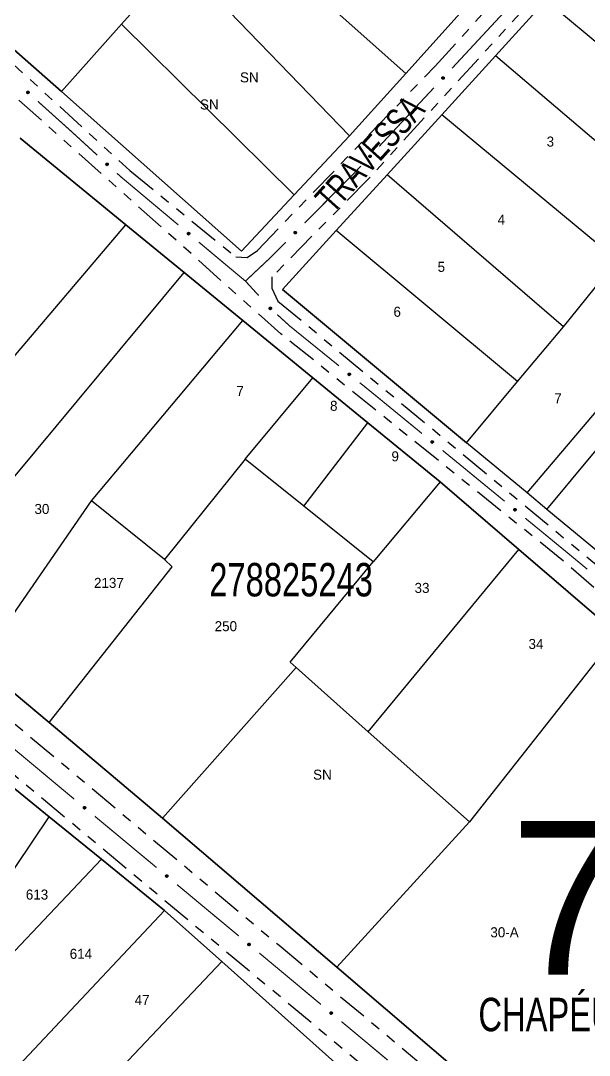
# Model space of a CAD drawing. Extents: x 204373 to 205952, y 4873300 to 4875179.
# Drawn here: x 205431 to 205516, y 4874047.8 to 4874202.6 of the extents above; entities that cross this region are included whole.
import ezdxf
from ezdxf.enums import TextEntityAlignment as Align

# ---------------------------------------------------------------- set-up
doc = ezdxf.new("R2010")
doc.units = 0
doc.header["$LTSCALE"] = 1.5
doc.header["$MEASUREMENT"] = 0
doc.linetypes.add('TRACO_25', pattern=[8, 3, -1, 1, -1, 1, -1])
for name, color, linetype in [('CD_MALHA_LOTES', 7, 'CONTINUOUS'), ('CD_TXT_QUADRA', 255, 'CONTINUOUS'), ('LM-TXT-LSB', 7, 'CONTINUOUS'), ('RU-QUADRA', 220, 'CONTINUOUS'), ('SV-EIXO-RUA-N-PAV', 6, 'CONTINUOUS'), ('SV-RUA-NAO-PAV', 7, 'CONTINUOUS'), ('SV-TXT-RUA-N-PAV', 7, 'CONTINUOUS'), ('Th_NmrPort', 1, 'CONTINUOUS')]:
    doc.layers.add(name, color=color, linetype=linetype)
doc.styles.add('ARIAL', font='ARIAL.SHX')
doc.styles.add('SWIS', font='swissko.ttf')

msp = doc.modelspace()

# ---------------------------------------------------------------- linework, layer by layer
at = {"layer": 'CD_MALHA_LOTES', "linetype": 'Continuous', "flags": 128}
for points in [[(205488.558932, 4874194.722405), (205464.392034, 4874216.251628)], [(205446.058184, 4874202.123132), (205454.673828, 4874211.785516)], [(205480.151688, 4874185.397539), (205454.673828, 4874211.785516)], [(205501.96743, 4874197.351165), (205509.513111, 4874205.632733)], [(205532.162942, 4874186.818823), (205509.513111, 4874205.632733)], [(205497.147994, 4874204.248934), (205488.558932, 4874194.722405)], [(205437.047907, 4874192.018169), (205446.058184, 4874202.123132)], [(205471.883533, 4874176.589562), (205446.058184, 4874202.123132)], [(205437.047907, 4874192.018169), (205428.307306, 4874199.757143)], [(205493.952644, 4874188.554744), (205501.96743, 4874197.351165)], [(205524.684499, 4874178.036776), (205501.96743, 4874197.351165)], [(205488.558932, 4874194.722405), (205480.151688, 4874185.397539)], [(205463.981199, 4874168.171291), (205437.047907, 4874192.018169)], [(205485.749463, 4874179.551554), (205493.952644, 4874188.554744)], [(205517.204256, 4874169.256083), (205493.952644, 4874188.554744)], [(205430.890341, 4874185.046057), (205446.698875, 4874172.10001)], [(205480.151688, 4874185.397539), (205471.883533, 4874176.589562)], [(205478.161066, 4874171.223106), (205485.749463, 4874179.551554)], [(205512.11148, 4874156.843034), (205485.749463, 4874179.551554)], [(205471.883533, 4874176.589562), (205463.981199, 4874168.171291)], [(205405.027231, 4874123.007036), (205446.698875, 4874172.10001)], [(205446.698875, 4874172.10001), (205455.417263, 4874164.960279)], [(205478.161066, 4874171.223106), (205470.11777, 4874162.395393)], [(205505.262842, 4874148.633774), (205478.161066, 4874171.223106)], [(205512.11148, 4874156.843034), (205520.241005, 4874166.925105)], [(205414.140844, 4874115.341944), (205455.417263, 4874164.960279)], [(205455.417263, 4874164.960279), (205464.20672, 4874157.762349)], [(205470.11777, 4874162.395393), (205497.642596, 4874139.499611)], [(205506.673134, 4874131.987802), (205529.994508, 4874159.438417)], [(205441.537969, 4874130.811851), (205464.20672, 4874157.762349)], [(205464.20672, 4874157.762349), (205474.650983, 4874149.209251)], [(205505.262842, 4874148.633774), (205512.11148, 4874156.843034)], [(205464.516236, 4874137.028691), (205474.650983, 4874149.209251)], [(205474.650983, 4874149.209251), (205482.855221, 4874142.490573)], [(205497.642596, 4874139.499611), (205505.262842, 4874148.633774)], [(205473.316178, 4874129.979276), (205482.855221, 4874142.490573)], [(205482.855221, 4874142.490573), (205493.676997, 4874133.62832)], [(205506.673134, 4874131.987802), (205497.642596, 4874139.499611)], [(205509.655116, 4874129.507321), (205516.99763, 4874138.362171)], [(205464.516236, 4874137.028691), (205452.460374, 4874122.018971)], [(205473.316178, 4874129.979276), (205464.516236, 4874137.028691)], [(205493.676997, 4874133.62832), (205483.681966, 4874121.675499)], [(205493.676997, 4874133.62832), (205505.466824, 4874123.50044)], [(205509.655116, 4874129.507321), (205506.673134, 4874131.987802)], [(205424.731782, 4874106.434334), (205441.537969, 4874130.811851)], [(205452.460374, 4874122.018971), (205441.537969, 4874130.811851)], [(205483.681966, 4874121.675499), (205473.316178, 4874129.979276)], [(205516.198806, 4874124.064129), (205509.655116, 4874129.507321)], [(205482.946655, 4874096.255577), (205505.466824, 4874123.50044)], [(205505.466824, 4874123.50044), (205520.20981, 4874110.835692)], [(205453.628178, 4874120.919861), (205452.460374, 4874122.018971)], [(205471.248285, 4874106.665779), (205483.681966, 4874121.675499)], [(205435.202952, 4874097.627456), (205453.628178, 4874120.919861)], [(205520.20981, 4874110.835692), (205498.073437, 4874082.794485)], [(205435.202952, 4874097.627456), (205424.731782, 4874106.434334)], [(205452.185596, 4874083.34404), (205472.156032, 4874105.857988)], [(205472.156032, 4874105.857988), (205471.248285, 4874106.665779)], [(205482.946655, 4874096.255577), (205472.156032, 4874105.857988)], [(205452.185596, 4874083.34404), (205435.202952, 4874097.627456)], [(205498.073437, 4874082.794485), (205482.946655, 4874096.255577)], [(205427.576424, 4874089.729309), (205435.233071, 4874083.512177)], [(205417.779552, 4874057.567978), (205435.233071, 4874083.512177)], [(205435.233071, 4874083.512177), (205443.045674, 4874077.16841)], [(205478.229745, 4874061.034604), (205452.185596, 4874083.34404)], [(205478.229745, 4874061.034604), (205498.073437, 4874082.794485)], [(205421.429585, 4874054.361988), (205443.045674, 4874077.16841)], [(205443.045674, 4874077.16841), (205452.457854, 4874069.525801)], [(205430.663658, 4874046.251282), (205452.457854, 4874069.525801)], [(205452.457854, 4874069.525801), (205461.043641, 4874061.864085)], [(205439.187628, 4874038.764291), (205461.043641, 4874061.864085)], [(205461.043641, 4874061.864085), (205478.895012, 4874045.934021)], [(205506.973161, 4874036.412974), (205478.229745, 4874061.034604)]]:
    msp.add_lwpolyline(points, dxfattribs=at)
at = {"layer": 'RU-QUADRA', "linetype": 'Continuous', "flags": 128}
for points in [[(205510.289089, 4874220.050149), (205485.82577, 4874241.694844), (205477.194549, 4874249.331589), (205471.980414, 4874253.94496), (205464.498904, 4874260.564463), (205458.742791, 4874265.657365), (205446.339677, 4874275.775341), (205430.390427, 4874288.786116), (205422.733798, 4874280.362642), (205414.438543, 4874271.23658), (205405.302854, 4874261.185912), (205384.007155, 4874237.757355), (205403.486525, 4874221.331145), (205413.036014, 4874213.278426), (205419.418702, 4874207.62716), (205428.307306, 4874199.757143), (205437.047907, 4874192.018169), (205463.981199, 4874168.171291), (205471.883533, 4874176.589562), (205480.151688, 4874185.397539), (205488.558932, 4874194.722405), (205497.147994, 4874204.248934), (205504.816006, 4874213.469163)], [(205597.794301, 4874148.033455), (205590.100991, 4874138.81512), (205583.697039, 4874131.14173), (205576.127948, 4874122.137437), (205567.934846, 4874112.390812), (205552.420182, 4874093.934357), (205536.16053, 4874107.459509), (205526.167074, 4874115.772295), (205516.198806, 4874124.064129), (205509.655116, 4874129.507321), (205506.673134, 4874131.987802), (205497.642596, 4874139.499611), (205470.11777, 4874162.395393), (205478.161066, 4874171.223106), (205485.749463, 4874179.551554), (205493.952644, 4874188.554744), (205501.96743, 4874197.351165), (205509.513111, 4874205.632733), (205516.976678, 4874213.824179), (205539.522782, 4874195.472701), (205554.60189, 4874183.199011), (205564.223253, 4874175.36767), (205573.416268, 4874167.884985)]]:
    msp.add_lwpolyline(points, close=True, dxfattribs=at)
for points in [[(205594.433271, 4874047.075103), (205584.234424, 4874055.836274), (205574.69969, 4874064.02695), (205567.284492, 4874070.396868), (205547.686467, 4874087.232268), (205520.20981, 4874110.835692), (205505.466824, 4874123.50044), (205493.676997, 4874133.62832), (205482.855221, 4874142.490573), (205474.650983, 4874149.209251), (205464.20672, 4874157.762349), (205455.417263, 4874164.960279), (205446.698875, 4874172.10001), (205430.890341, 4874185.046057)], [(205424.731782, 4874106.434334), (205435.202952, 4874097.627456), (205452.185596, 4874083.34404), (205478.229745, 4874061.034604), (205506.973161, 4874036.412974)], [(205478.895012, 4874045.934021), (205461.043641, 4874061.864085), (205452.457854, 4874069.525801), (205443.045674, 4874077.16841), (205435.233071, 4874083.512177), (205427.576424, 4874089.729309)]]:
    msp.add_lwpolyline(points, dxfattribs=at)
at = {"layer": 'SV-EIXO-RUA-N-PAV', "const_width": 0.18}
for points in [[(205503.640953, 4874204.317577), (205495.476229, 4874195.523414)], [(205492.750869, 4874192.595549), (205484.568068, 4874183.818205)], [(205433.532066, 4874190.573936), (205437.992386, 4874186.560765)], [(205437.992386, 4874186.560765), (205438.334415, 4874186.253025)], [(205438.334415, 4874186.253025), (205442.418179, 4874182.509575)], [(205445.366795, 4874179.806676), (205445.912823, 4874179.306151)], [(205481.26497, 4874180.275111), (205473.414587, 4874172.348658)], [(205481.840468, 4874180.892423), (205481.26497, 4874180.275111)], [(205445.912823, 4874179.306151), (205454.541477, 4874172.073058)], [(205457.606915, 4874169.503411), (205461.438713, 4874166.291352)], [(205470.59983, 4874169.506626), (205468.488762, 4874167.375102)], [(205461.438713, 4874166.291352), (205461.922209, 4874165.886054)], [(205461.922209, 4874165.886054), (205464.510424, 4874163.729209)], [(205468.242016, 4874167.125965), (205464.855732, 4874163.940127)], [(205468.488762, 4874167.375102), (205468.242016, 4874167.125965)], [(205464.510424, 4874163.729209), (205464.574651, 4874163.675686)], [(205464.855732, 4874163.940127), (205464.574651, 4874163.675686)], [(205464.574651, 4874163.675686), (205466.543064, 4874161.523777)], [(205469.331545, 4874158.661087), (205470.808516, 4874157.312548)], [(205470.808516, 4874157.312548), (205471.205758, 4874156.949849)], [(205471.205758, 4874156.949849), (205478.557947, 4874150.993645)], [(205481.66601, 4874148.47572), (205483.220042, 4874147.216758)], [(205483.220042, 4874147.216758), (205483.678554, 4874146.845305)], [(205483.678554, 4874146.845305), (205490.956403, 4874140.88047)], [(205494.050099, 4874138.344915), (205501.784341, 4874132.006026)], [(205501.784341, 4874132.006026), (205502.056192, 4874131.78322)], [(205502.056192, 4874131.78322), (205503.330103, 4874130.736925)], [(205506.421164, 4874128.198157), (205512.603286, 4874123.120621)], [(205512.603286, 4874123.120621), (205513.013307, 4874122.783861)], [(205513.013307, 4874122.783861), (205515.685108, 4874120.570653)], [(205429.76357, 4874093.863109), (205436.670896, 4874088.09346)], [(205436.670896, 4874088.09346), (205436.892337, 4874087.908492)], [(205436.892337, 4874087.908492), (205438.976477, 4874086.174009)], [(205442.05103, 4874083.615275), (205451.274691, 4874075.939072)], [(205454.349244, 4874073.380338), (205463.572904, 4874065.704135)], [(205466.647458, 4874063.1454), (205467.416096, 4874062.505717)], [(205467.416096, 4874062.505717), (205468.090552, 4874061.944415)], [(205468.090552, 4874061.944415), (205475.862104, 4874055.458382)], [(205478.933096, 4874052.895374), (205485.842827, 4874047.128606)]]:
    msp.add_lwpolyline(points, dxfattribs=at)
at = {"layer": 'SV-EIXO-RUA-N-PAV'}
for points in [[(205494.293163, 4874194.08847), (205494.295569, 4874194.039621), (205494.287647, 4874193.997146), (205494.270844, 4874193.963621), (205494.24827, 4874193.937867), (205494.222209, 4874193.914121), (205494.190652, 4874193.895977), (205494.151167, 4874193.883598), (205494.102181, 4874193.880841), (205494.059202, 4874193.891815), (205494.025453, 4874193.906531), (205493.997244, 4874193.928523), (205493.9746, 4874193.954226), (205493.956837, 4874193.987629), (205493.944683, 4874194.027766), (205493.943102, 4874194.07709), (205493.951154, 4874194.118679), (205493.968258, 4874194.150679), (205493.990547, 4874194.178899), (205494.017444, 4874194.202823), (205494.048524, 4874194.220455), (205494.088958, 4874194.23262), (205494.137661, 4874194.233534), (205494.179232, 4874194.225978), (205494.211464, 4874194.209327), (205494.238753, 4874194.186758), (205494.262888, 4874194.160908), (205494.282447, 4874194.129946), (205494.293163, 4874194.08847)], [(205432.01211, 4874192.089594), (205432.060909, 4874192.092863), (205432.103518, 4874192.085694), (205432.137335, 4874192.069486), (205432.163484, 4874192.047372), (205432.187687, 4874192.021734), (205432.206386, 4874191.990503), (205432.219461, 4874191.951242), (205432.223084, 4874191.902313), (205432.212871, 4874191.859147), (205432.198755, 4874191.825143), (205432.177265, 4874191.79655), (205432.151966, 4874191.773455), (205432.118882, 4874191.755104), (205432.078966, 4874191.742242), (205432.029678, 4874191.73979), (205431.987953, 4874191.747105), (205431.955656, 4874191.763641), (205431.927046, 4874191.785427), (205431.902651, 4874191.811897), (205431.884472, 4874191.84266), (205431.871594, 4874191.882873), (205431.869818, 4874191.931552), (205431.876639, 4874191.973251), (205431.892717, 4874192.005772), (205431.9148, 4874192.033455), (205431.940219, 4874192.058043), (205431.970831, 4874192.078147), (205432.01211, 4874192.089594)], [(205483.382762, 4874182.385344), (205483.385168, 4874182.336495), (205483.377247, 4874182.29402), (205483.360443, 4874182.260495), (205483.33787, 4874182.234741), (205483.311809, 4874182.210995), (205483.280251, 4874182.192852), (205483.240766, 4874182.180472), (205483.19178, 4874182.177715), (205483.148802, 4874182.188689), (205483.115053, 4874182.203405), (205483.086843, 4874182.225397), (205483.0642, 4874182.2511), (205483.046437, 4874182.284503), (205483.034282, 4874182.324641), (205483.032702, 4874182.373964), (205483.040753, 4874182.415553), (205483.057858, 4874182.447553), (205483.080146, 4874182.475773), (205483.107043, 4874182.499697), (205483.138123, 4874182.517329), (205483.178557, 4874182.529494), (205483.227261, 4874182.530409), (205483.268832, 4874182.522852), (205483.301064, 4874182.506201), (205483.328352, 4874182.483632), (205483.352487, 4874182.457783), (205483.372046, 4874182.42682), (205483.382762, 4874182.385344)], [(205443.860956, 4874181.33636), (205443.909784, 4874181.339177), (205443.952324, 4874181.331613), (205443.985989, 4874181.315092), (205444.011932, 4874181.292736), (205444.035896, 4874181.266876), (205444.054305, 4874181.235472), (205444.067016, 4874181.196092), (205444.070185, 4874181.147132), (205444.059572, 4874181.104062), (205444.045141, 4874181.070191), (205444.023387, 4874181.041797), (205443.997875, 4874181.018938), (205443.964622, 4874181.000895), (205443.924589, 4874180.988403), (205443.87528, 4874180.986408), (205443.833625, 4874180.99411), (205443.801482, 4874181.010944), (205443.773076, 4874181.032995), (205443.748927, 4874181.05969), (205443.731034, 4874181.09062), (205443.71853, 4874181.130951), (205443.717205, 4874181.179644), (205443.724412, 4874181.221278), (205443.740791, 4874181.253649), (205443.76313, 4874181.281126), (205443.788775, 4874181.305477), (205443.819573, 4874181.325296), (205443.860956, 4874181.33636)], [(205456.034802, 4874170.964898), (205456.083457, 4874170.969874), (205456.126291, 4874170.964202), (205456.160654, 4874170.949189), (205456.187561, 4874170.928004), (205456.212648, 4874170.90323), (205456.232429, 4874170.872672), (205456.246872, 4874170.833894), (205456.252206, 4874170.785122), (205456.243512, 4874170.741625), (205456.230595, 4874170.707147), (205456.21012, 4874170.677818), (205456.185645, 4874170.653852), (205456.153225, 4874170.634353), (205456.113784, 4874170.620101), (205456.064612, 4874170.615924), (205456.022657, 4874170.621772), (205455.989799, 4874170.637167), (205455.960444, 4874170.657938), (205455.935137, 4874170.683537), (205455.915892, 4874170.713645), (205455.901613, 4874170.753381), (205455.898133, 4874170.801969), (205455.903489, 4874170.84388), (205455.918418, 4874170.876945), (205455.939518, 4874170.905385), (205455.96406, 4874170.930848), (205455.993949, 4874170.952012), (205456.034802, 4874170.964898)], [(205472.186528, 4874170.952266), (205472.187457, 4874170.903366), (205472.178256, 4874170.861149), (205472.160447, 4874170.828147), (205472.137106, 4874170.803088), (205472.110339, 4874170.78014), (205472.078248, 4874170.762958), (205472.038407, 4874170.751777), (205471.98936, 4874170.750501), (205471.946733, 4874170.762769), (205471.913444, 4874170.778498), (205471.885912, 4874170.801332), (205471.864055, 4874170.827708), (205471.847309, 4874170.861633), (205471.836373, 4874170.902119), (205471.836284, 4874170.951468), (205471.845588, 4874170.992794), (205471.863652, 4874171.024263), (205471.886783, 4874171.051796), (205471.91439, 4874171.074897), (205471.945989, 4874171.091581), (205471.986772, 4874171.102519), (205472.035481, 4874171.101962), (205472.076805, 4874171.093153), (205472.108519, 4874171.075536), (205472.135113, 4874171.052152), (205472.158456, 4874171.025585), (205472.17707, 4874170.994046), (205472.186528, 4874170.952266)], [(205468.26882, 4874159.780464), (205468.317641, 4874159.783377), (205468.360197, 4874159.775897), (205468.393894, 4874159.759442), (205468.419881, 4874159.737137), (205468.443896, 4874159.711324), (205468.462367, 4874159.679957), (205468.475155, 4874159.640602), (205468.478421, 4874159.591648), (205468.467893, 4874159.548558), (205468.453529, 4874159.514658), (205468.431831, 4874159.486222), (205468.406364, 4874159.463312), (205468.373147, 4874159.445204), (205468.333138, 4874159.432633), (205468.283833, 4874159.43054), (205468.242164, 4874159.43816), (205468.209987, 4874159.454931), (205468.181538, 4874159.476926), (205468.157336, 4874159.503573), (205468.139382, 4874159.534468), (205468.126798, 4874159.574773), (205468.125378, 4874159.623465), (205468.132503, 4874159.665112), (205468.148818, 4874159.697515), (205468.171102, 4874159.725037), (205468.1967, 4874159.749438), (205468.227458, 4874159.769318), (205468.26882, 4874159.780464)], [(205480.06963, 4874149.910661), (205480.118195, 4874149.916452), (205480.161118, 4874149.911498), (205480.195728, 4874149.897062), (205480.222987, 4874149.876331), (205480.248484, 4874149.851981), (205480.268775, 4874149.82176), (205480.283865, 4874149.783229), (205480.290016, 4874149.734553), (205480.282052, 4874149.690916), (205480.269715, 4874149.656227), (205480.249734, 4874149.626559), (205480.225664, 4874149.602186), (205480.193575, 4874149.582147), (205480.154378, 4874149.567236), (205480.105283, 4874149.562235), (205480.063236, 4874149.56738), (205480.030125, 4874149.582222), (205480.000426, 4874149.602498), (205479.974693, 4874149.62767), (205479.954946, 4874149.65745), (205479.940004, 4874149.696942), (205479.935711, 4874149.745465), (205479.940363, 4874149.78746), (205479.954736, 4874149.82077), (205479.975357, 4874149.84956), (205479.999469, 4874149.875431), (205480.028999, 4874149.897092), (205480.06963, 4874149.910661)], [(205492.461904, 4874139.788909), (205492.5105, 4874139.794424), (205492.553394, 4874139.789226), (205492.587922, 4874139.774594), (205492.615062, 4874139.753708), (205492.640421, 4874139.729213), (205492.66054, 4874139.698877), (205492.675411, 4874139.660261), (205492.681285, 4874139.611551), (205492.673072, 4874139.56796), (205492.660538, 4874139.533342), (205492.640389, 4874139.503788), (205492.616181, 4874139.479551), (205492.583978, 4874139.459696), (205492.544698, 4874139.445007), (205492.495575, 4874139.440286), (205492.453558, 4874139.44567), (205492.420532, 4874139.4607), (205492.390949, 4874139.481145), (205492.365359, 4874139.506462), (205492.345782, 4874139.536355), (205492.331065, 4874139.575931), (205492.327047, 4874139.624477), (205492.331939, 4874139.666445), (205492.346501, 4874139.699673), (205492.367285, 4874139.728345), (205492.391543, 4874139.754078), (205492.421196, 4874139.775571), (205492.461904, 4874139.788909)], [(205504.834469, 4874129.6438), (205504.883072, 4874129.649264), (205504.92596, 4874129.644022), (205504.960473, 4874129.629354), (205504.987591, 4874129.60844), (205505.012925, 4874129.583919), (205505.033012, 4874129.553562), (205505.047843, 4874129.51493), (205505.053666, 4874129.466214), (205505.045408, 4874129.422632), (205505.032838, 4874129.388026), (205505.012658, 4874129.358493), (205504.988425, 4874129.334282), (205504.956202, 4874129.31446), (205504.916906, 4874129.299813), (205504.867778, 4874129.295142), (205504.825766, 4874129.30057), (205504.792757, 4874129.315634), (205504.763195, 4874129.33611), (205504.737631, 4874129.361454), (205504.718085, 4874129.391366), (205504.703409, 4874129.430958), (205504.699442, 4874129.479508), (205504.704377, 4874129.521471), (205504.718974, 4874129.554684), (205504.739787, 4874129.583334), (205504.764072, 4874129.609042), (205504.793748, 4874129.630505), (205504.834469, 4874129.6438)], [(205440.473732, 4874085.071164), (205440.522369, 4874085.076313), (205440.565222, 4874085.070794), (205440.599639, 4874085.055902), (205440.626621, 4874085.034813), (205440.651796, 4874085.010128), (205440.671685, 4874084.979642), (205440.686266, 4874084.940915), (205440.691774, 4874084.892162), (205440.683234, 4874084.848634), (205440.67044, 4874084.814111), (205440.650069, 4874084.784709), (205440.62568, 4874084.760656), (205440.593329, 4874084.741043), (205440.553939, 4874084.72665), (205440.504782, 4874084.722298), (205440.462806, 4874084.727998), (205440.429895, 4874084.743275), (205440.400466, 4874084.763942), (205440.375067, 4874084.789451), (205440.355715, 4874084.81949), (205440.341296, 4874084.859175), (205440.337643, 4874084.90775), (205440.34285, 4874084.949681), (205440.357661, 4874084.982798), (205440.37866, 4874085.011313), (205440.403111, 4874085.036863), (205440.432925, 4874085.058133), (205440.473732, 4874085.071164)], [(205452.771946, 4874074.836227), (205452.820582, 4874074.841376), (205452.863436, 4874074.835856), (205452.897853, 4874074.820965), (205452.924835, 4874074.799876), (205452.950009, 4874074.775191), (205452.969899, 4874074.744705), (205452.98448, 4874074.705978), (205452.989987, 4874074.657225), (205452.981448, 4874074.613697), (205452.968654, 4874074.579174), (205452.948283, 4874074.549772), (205452.923893, 4874074.525719), (205452.891542, 4874074.506105), (205452.852152, 4874074.491713), (205452.802995, 4874074.487361), (205452.76102, 4874074.49306), (205452.728108, 4874074.508338), (205452.69868, 4874074.529004), (205452.673281, 4874074.554513), (205452.653929, 4874074.584552), (205452.639509, 4874074.624238), (205452.635857, 4874074.672813), (205452.641064, 4874074.714743), (205452.655875, 4874074.747861), (205452.676874, 4874074.776376), (205452.701325, 4874074.801926), (205452.731138, 4874074.823196), (205452.771946, 4874074.836227)], [(205465.070159, 4874064.60129), (205465.118796, 4874064.606439), (205465.16165, 4874064.600919), (205465.196067, 4874064.586028), (205465.223049, 4874064.564938), (205465.248223, 4874064.540254), (205465.268113, 4874064.509767), (205465.282693, 4874064.47104), (205465.288201, 4874064.422288), (205465.279661, 4874064.37876), (205465.266867, 4874064.344236), (205465.246497, 4874064.314835), (205465.222107, 4874064.290781), (205465.189756, 4874064.271168), (205465.150366, 4874064.256775), (205465.101209, 4874064.252423), (205465.059233, 4874064.258123), (205465.026322, 4874064.273401), (205464.996893, 4874064.294067), (205464.971495, 4874064.319576), (205464.952143, 4874064.349615), (205464.937723, 4874064.389301), (205464.93407, 4874064.437876), (205464.939277, 4874064.479806), (205464.954089, 4874064.512924), (205464.975087, 4874064.541438), (205464.999539, 4874064.566989), (205465.029352, 4874064.588258), (205465.070159, 4874064.60129)], [(205477.357824, 4874054.353456), (205477.406468, 4874054.358537), (205477.449314, 4874054.352958), (205477.48371, 4874054.338019), (205477.510663, 4874054.316892), (205477.535803, 4874054.292172), (205477.55565, 4874054.261658), (205477.570177, 4874054.222911), (205477.575617, 4874054.174151), (205477.567016, 4874054.130635), (205477.554174, 4874054.096129), (205477.533763, 4874054.066756), (205477.50934, 4874054.042736), (205477.476962, 4874054.023168), (205477.437551, 4874054.00883), (205477.388389, 4874054.004547), (205477.346421, 4874054.010305), (205477.313531, 4874054.025628), (205477.284131, 4874054.046336), (205477.258768, 4874054.07188), (205477.239458, 4874054.101946), (205477.225093, 4874054.141651), (205477.221508, 4874054.190231), (205477.226773, 4874054.232154), (205477.241631, 4874054.265251), (205477.262669, 4874054.293737), (205477.287156, 4874054.319253), (205477.316999, 4874054.340481), (205477.357824, 4874054.353456)]]:
    msp.add_lwpolyline(points, close=True, dxfattribs=at)
for points in [[(205494.048524, 4874194.220455), (205493.943102, 4874194.07709)], [(205494.088958, 4874194.23262), (205493.944683, 4874194.027766)], [(205494.066726, 4874194.220887), (205493.948843, 4874194.058419)], [(205494.030489, 4874194.208031), (205493.951145, 4874194.102911)], [(205494.017444, 4874194.202823), (205493.951154, 4874194.118679)], [(205494.11181, 4874194.229225), (205493.952462, 4874194.010274)], [(205494.137661, 4874194.233534), (205493.956837, 4874193.987629)], [(205494.156234, 4874194.228852), (205493.968177, 4874193.975103)], [(205494.179232, 4874194.225978), (205493.9746, 4874193.954226)], [(205494.192419, 4874194.215638), (205493.987613, 4874193.943924)], [(205494.211464, 4874194.209327), (205493.997244, 4874193.928523)], [(205494.223022, 4874194.196437), (205494.010637, 4874193.920595)], [(205494.238753, 4874194.186758), (205494.025453, 4874193.906531)], [(205494.249039, 4874194.170316), (205494.047024, 4874193.901596)], [(205494.262888, 4874194.160908), (205494.059202, 4874193.891815)], [(205494.269339, 4874194.142064), (205494.08414, 4874193.88938)], [(205494.282447, 4874194.129946), (205494.102181, 4874193.880841)], [(205494.285916, 4874194.109819), (205494.127701, 4874193.88608)], [(205494.293163, 4874194.08847), (205494.151167, 4874193.883598)], [(205494.293392, 4874194.061809), (205494.175644, 4874193.895484)], [(205494.295569, 4874194.039621), (205494.190652, 4874193.895977)], [(205494.291157, 4874194.015388), (205494.211746, 4874193.912197)], [(205494.287647, 4874193.997146), (205494.222209, 4874193.914121)], [(205431.869818, 4874191.931552), (205432.118882, 4874191.755104)], [(205431.871594, 4874191.882873), (205432.078966, 4874191.742242)], [(205431.874172, 4874191.950205), (205432.131206, 4874191.766663)], [(205431.874584, 4874191.905782), (205432.096319, 4874191.750329)], [(205431.876639, 4874191.973251), (205432.151966, 4874191.773455)], [(205431.883718, 4874191.860852), (205432.048244, 4874191.74586)], [(205431.884472, 4874191.84266), (205432.029678, 4874191.73979)], [(205431.886743, 4874191.986618), (205432.162036, 4874191.786648)], [(205431.892717, 4874192.005772), (205432.177265, 4874191.79655)], [(205431.897213, 4874191.824848), (205432.003719, 4874191.747375)], [(205431.902651, 4874191.811897), (205431.987953, 4874191.747105)], [(205431.905401, 4874192.017555), (205432.184955, 4874191.81008)], [(205431.9148, 4874192.033455), (205432.198755, 4874191.825143)], [(205431.931058, 4874192.04403), (205432.203308, 4874191.846798)], [(205431.940219, 4874192.058043), (205432.212871, 4874191.859147)], [(205431.958947, 4874192.064826), (205432.214865, 4874191.884124)], [(205431.970831, 4874192.078147), (205432.223084, 4874191.902313)], [(205431.990893, 4874192.081971), (205432.217394, 4874191.927737)], [(205432.01211, 4874192.089594), (205432.219461, 4874191.951242)], [(205432.038764, 4874192.090295), (205432.207144, 4874191.975506)], [(205432.060909, 4874192.092863), (205432.206386, 4874191.990503)], [(205432.085216, 4874192.088881), (205432.189795, 4874192.011306)], [(205432.103518, 4874192.085694), (205432.187687, 4874192.021734)], [(205483.138123, 4874182.517329), (205483.032702, 4874182.373964)], [(205483.178557, 4874182.529494), (205483.034282, 4874182.324641)], [(205483.156325, 4874182.517761), (205483.038442, 4874182.355294)], [(205483.120089, 4874182.504905), (205483.040745, 4874182.399785)], [(205483.107043, 4874182.499697), (205483.040753, 4874182.415553)], [(205483.20141, 4874182.526099), (205483.042061, 4874182.307148)], [(205483.227261, 4874182.530409), (205483.046437, 4874182.284503)], [(205483.245834, 4874182.525726), (205483.057776, 4874182.271977)], [(205483.268832, 4874182.522852), (205483.0642, 4874182.2511)], [(205483.282019, 4874182.512512), (205483.077213, 4874182.240798)], [(205483.301064, 4874182.506201), (205483.086843, 4874182.225397)], [(205483.312621, 4874182.493311), (205483.100236, 4874182.217469)], [(205483.328352, 4874182.483632), (205483.115053, 4874182.203405)], [(205483.338638, 4874182.46719), (205483.136624, 4874182.19847)], [(205483.352487, 4874182.457783), (205483.148802, 4874182.188689)], [(205483.358938, 4874182.438938), (205483.173739, 4874182.186254)], [(205483.372046, 4874182.42682), (205483.19178, 4874182.177715)], [(205483.375516, 4874182.406693), (205483.2173, 4874182.182954)], [(205483.382762, 4874182.385344), (205483.240766, 4874182.180472)], [(205483.382991, 4874182.358683), (205483.265244, 4874182.192358)], [(205483.385168, 4874182.336495), (205483.280251, 4874182.192852)], [(205483.380757, 4874182.312263), (205483.301345, 4874182.209071)], [(205483.377247, 4874182.29402), (205483.311809, 4874182.210995)], [(205443.717205, 4874181.179644), (205443.964622, 4874181.000895)], [(205443.71853, 4874181.130951), (205443.924589, 4874180.988403)], [(205443.721732, 4874181.198256), (205443.977053, 4874181.012339)], [(205443.721732, 4874181.153831), (205443.942016, 4874180.996329)], [(205443.724412, 4874181.221278), (205443.997875, 4874181.018938)], [(205443.730449, 4874181.108818), (205443.893902, 4874180.992306)], [(205443.731034, 4874181.09062), (205443.87528, 4874180.986408)], [(205443.73464, 4874181.234551), (205444.008067, 4874181.032037)], [(205443.740791, 4874181.253649), (205444.023387, 4874181.041797)], [(205443.743609, 4874181.072691), (205443.849392, 4874180.994234)], [(205443.748927, 4874181.05969), (205443.833625, 4874180.99411)], [(205443.753584, 4874181.265314), (205444.031202, 4874181.055256)], [(205443.76313, 4874181.281126), (205444.045141, 4874181.070191)], [(205443.779485, 4874181.29155), (205444.049895, 4874181.091802)], [(205443.788775, 4874181.305477), (205444.059572, 4874181.104062)], [(205443.807565, 4874181.312086), (205444.061797, 4874181.129019)], [(205443.819573, 4874181.325296), (205444.070185, 4874181.147132)], [(205443.839669, 4874181.328935), (205444.064731, 4874181.172607)], [(205443.860956, 4874181.33636), (205444.067016, 4874181.196092)], [(205443.887615, 4874181.336814), (205444.054924, 4874181.220469)], [(205443.909784, 4874181.339177), (205444.054305, 4874181.235472)], [(205443.934053, 4874181.33497), (205444.037908, 4874181.256429)], [(205443.952324, 4874181.331613), (205444.035896, 4874181.266876)], [(205455.898133, 4874170.801969), (205456.153225, 4874170.634353)], [(205455.901613, 4874170.753381), (205456.113784, 4874170.620101)], [(205455.901831, 4874170.820763), (205456.165136, 4874170.646337)], [(205455.903489, 4874170.84388), (205456.185645, 4874170.653852)], [(205455.903799, 4874170.776381), (205456.130842, 4874170.628791)], [(205455.913119, 4874170.857594), (205456.195248, 4874170.667389)], [(205455.914501, 4874170.731799), (205456.082954, 4874170.62264)], [(205455.915892, 4874170.713645), (205456.064612, 4874170.615924)], [(205455.918418, 4874170.876945), (205456.21012, 4874170.677818)], [(205455.929248, 4874170.69629), (205456.038403, 4874170.622595)], [(205455.930682, 4874170.889165), (205456.217331, 4874170.69161)], [(205455.935137, 4874170.683537), (205456.022657, 4874170.621772)], [(205455.939518, 4874170.905385), (205456.230595, 4874170.707147)], [(205455.955395, 4874170.916523), (205456.234387, 4874170.728948)], [(205455.96406, 4874170.930848), (205456.243512, 4874170.741625)], [(205455.982539, 4874170.938283), (205456.244629, 4874170.766656)], [(205455.993949, 4874170.952012), (205456.252206, 4874170.785122)], [(205456.013865, 4874170.956537), (205456.24563, 4874170.81033)], [(205456.034802, 4874170.964898), (205456.246872, 4874170.833894)], [(205456.061415, 4874170.966532), (205456.233712, 4874170.857711)], [(205456.083457, 4874170.969874), (205456.232429, 4874170.872672)], [(205456.107888, 4874170.966746), (205456.21512, 4874170.892882)], [(205456.126291, 4874170.964202), (205456.212648, 4874170.90323)], [(205471.945989, 4874171.091581), (205471.836284, 4874170.951468)], [(205471.986772, 4874171.102519), (205471.836373, 4874170.902119)], [(205471.964196, 4874171.091463), (205471.841458, 4874170.932632)], [(205472.009511, 4874171.098436), (205471.84362, 4874170.884399)], [(205471.927587, 4874171.079708), (205471.845103, 4874170.977034)], [(205471.91439, 4874171.074897), (205471.845588, 4874170.992794)], [(205472.035481, 4874171.101962), (205471.847309, 4874170.861633)], [(205472.053904, 4874171.09672), (205471.858265, 4874170.848769)], [(205472.076805, 4874171.093153), (205471.864055, 4874170.827708)], [(205472.089673, 4874171.08242), (205471.876751, 4874170.817017)], [(205472.108519, 4874171.075536), (205471.885912, 4874170.801332)], [(205472.119681, 4874171.062302), (205471.899058, 4874170.793003)], [(205472.135113, 4874171.052152), (205471.913444, 4874170.778498)], [(205472.144898, 4874171.035407), (205471.934856, 4874170.772913)], [(205472.158456, 4874171.025585), (205471.946733, 4874170.762769)], [(205472.164334, 4874171.006554), (205471.971585, 4874170.759582)], [(205472.17707, 4874170.994046), (205471.98936, 4874170.750501)], [(205472.17993, 4874170.973824), (205472.015027, 4874170.754967)], [(205472.186528, 4874170.952266), (205472.038407, 4874170.751777)], [(205472.185952, 4874170.925609), (205472.063232, 4874170.762919)], [(205472.187457, 4874170.903366), (205472.078248, 4874170.762958)], [(205472.182316, 4874170.879278), (205472.099822, 4874170.778533)], [(205472.178256, 4874170.861149), (205472.110339, 4874170.78014)], [(205468.247547, 4874159.772996), (205468.472917, 4874159.617112)], [(205468.26882, 4874159.780464), (205468.475155, 4874159.640602)], [(205468.295478, 4874159.78097), (205468.463015, 4874159.664955)], [(205468.317641, 4874159.783377), (205468.462367, 4874159.679957)], [(205468.341919, 4874159.779217), (205468.445929, 4874159.700881)], [(205468.360197, 4874159.775897), (205468.443896, 4874159.711324)], [(205468.125378, 4874159.623465), (205468.373147, 4874159.445204)], [(205468.126798, 4874159.574773), (205468.333138, 4874159.432633)], [(205468.129868, 4874159.642085), (205468.385555, 4874159.456672)], [(205468.129955, 4874159.59766), (205468.35055, 4874159.440593)], [(205468.132503, 4874159.665112), (205468.406364, 4874159.463312)], [(205468.138761, 4874159.552665), (205468.302444, 4874159.436475)], [(205468.139382, 4874159.534468), (205468.283833, 4874159.43054)], [(205468.142705, 4874159.678406), (205468.416531, 4874159.476431)], [(205468.148818, 4874159.697515), (205468.431831, 4874159.486222)], [(205468.151993, 4874159.516563), (205468.257931, 4874159.438315)], [(205468.157336, 4874159.503573), (205468.242164, 4874159.43816)], [(205468.161588, 4874159.709205), (205468.43962, 4874159.499696)], [(205468.171102, 4874159.725037), (205468.453529, 4874159.514658)], [(205468.187437, 4874159.735493), (205468.45824, 4874159.536279)], [(205468.1967, 4874159.749438), (205468.467893, 4874159.548558)], [(205468.215477, 4874159.756085), (205468.470069, 4874159.573519)], [(205468.227458, 4874159.769318), (205468.478421, 4874159.591648)], [(205479.935711, 4874149.745465), (205480.193575, 4874149.582147)], [(205479.939093, 4874149.764318), (205480.205284, 4874149.594328)], [(205479.940004, 4874149.696942), (205480.154378, 4874149.567236)], [(205479.940363, 4874149.78746), (205480.225664, 4874149.602186)], [(205479.941804, 4874149.719975), (205480.171289, 4874149.57621)], [(205479.949762, 4874149.801333), (205480.235038, 4874149.615882)], [(205479.953252, 4874149.675579), (205480.12351, 4874149.569258)], [(205479.954736, 4874149.82077), (205480.249734, 4874149.626559)], [(205479.954946, 4874149.65745), (205480.105283, 4874149.562235)], [(205479.966794, 4874149.833194), (205480.256713, 4874149.64047)], [(205479.968592, 4874149.640322), (205480.078966, 4874149.568466)], [(205479.974693, 4874149.62767), (205480.063236, 4874149.56738)], [(205479.975357, 4874149.84956), (205480.269715, 4874149.656227)], [(205479.991045, 4874149.860962), (205480.27314, 4874149.678088)], [(205479.999469, 4874149.875431), (205480.282052, 4874149.690916)], [(205480.01782, 4874149.883174), (205480.28275, 4874149.715962)], [(205480.028999, 4874149.897092), (205480.290016, 4874149.734553)], [(205480.048836, 4874149.90195), (205480.283018, 4874149.759648)], [(205480.06963, 4874149.910661), (205480.283865, 4874149.783229)], [(205480.096212, 4874149.91274), (205480.270309, 4874149.806822)], [(205480.118195, 4874149.916452), (205480.268775, 4874149.82176)], [(205480.142675, 4874149.913734), (205480.25113, 4874149.841676)], [(205480.161118, 4874149.911498), (205480.248484, 4874149.851981)], [(205492.331939, 4874139.666445), (205492.616181, 4874139.479551)], [(205492.341416, 4874139.680264), (205492.625633, 4874139.493195)], [(205492.346501, 4874139.699673), (205492.640389, 4874139.503788)], [(205492.358628, 4874139.712028), (205492.647447, 4874139.517658)], [(205492.367285, 4874139.728345), (205492.660538, 4874139.533342)], [(205492.383038, 4874139.739658), (205492.664088, 4874139.555183)], [(205492.391543, 4874139.754078), (205492.673072, 4874139.56796)], [(205492.409938, 4874139.761717), (205492.673913, 4874139.593002)], [(205492.421196, 4874139.775571), (205492.681285, 4874139.611551)], [(205492.44106, 4874139.780316), (205492.67443, 4874139.636685)], [(205492.461904, 4874139.788909), (205492.675411, 4874139.660261)], [(205492.488497, 4874139.790837), (205492.661988, 4874139.683931)], [(205492.5105, 4874139.794424), (205492.66054, 4874139.698877)], [(205492.534965, 4874139.791566), (205492.643008, 4874139.718894)], [(205492.553394, 4874139.789226), (205492.640421, 4874139.729213)], [(205492.327047, 4874139.624477), (205492.583978, 4874139.459696)], [(205492.330536, 4874139.643311), (205492.595757, 4874139.47181)], [(205492.331065, 4874139.575931), (205492.544698, 4874139.445007)], [(205492.332995, 4874139.598953), (205492.561659, 4874139.453885)], [(205492.344191, 4874139.554492), (205492.513842, 4874139.447205)], [(205492.345782, 4874139.536355), (205492.495575, 4874139.440286)], [(205492.35933, 4874139.519149), (205492.469294, 4874139.446667)], [(205492.365359, 4874139.506462), (205492.453558, 4874139.44567)], [(205504.699442, 4874129.479508), (205504.956202, 4874129.31446)], [(205504.702951, 4874129.498338), (205504.967993, 4874129.326562)], [(205504.703409, 4874129.430958), (205504.916906, 4874129.299813)], [(205504.704377, 4874129.521471), (205504.988425, 4874129.334282)], [(205504.705363, 4874129.453978), (205504.933876, 4874129.308673)], [(205504.713869, 4874129.535281), (205504.997891, 4874129.347916)], [(205504.716513, 4874129.409506), (205504.886052, 4874129.302042)], [(205504.718085, 4874129.391366), (205504.867778, 4874129.295142)], [(205504.718974, 4874129.554684), (205505.012658, 4874129.358493)], [(205504.731114, 4874129.567027), (205505.019731, 4874129.372357)], [(205504.731615, 4874129.374147), (205504.841504, 4874129.30155)], [(205504.737631, 4874129.361454), (205504.825766, 4874129.30057)], [(205504.739787, 4874129.583334), (205505.032838, 4874129.388026)], [(205504.755552, 4874129.594631), (205505.036411, 4874129.409864)], [(205504.764072, 4874129.609042), (205505.045408, 4874129.422632)], [(205504.782475, 4874129.616662), (205505.046275, 4874129.447673)], [(205504.793748, 4874129.630505), (205505.053666, 4874129.466214)], [(205504.813617, 4874129.635229), (205505.046837, 4874129.491355)], [(205504.834469, 4874129.6438), (205505.047843, 4874129.51493)], [(205504.861064, 4874129.645701), (205505.034445, 4874129.538614)], [(205504.883072, 4874129.649264), (205505.033012, 4874129.553562)], [(205504.907533, 4874129.646381), (205505.015501, 4874129.573597)], [(205504.92596, 4874129.644022), (205505.012925, 4874129.583919)], [(205440.337643, 4874084.90775), (205440.593329, 4874084.741043)], [(205440.341274, 4874084.926557), (205440.605198, 4874084.753068)], [(205440.341296, 4874084.859175), (205440.553939, 4874084.72665)], [(205440.34285, 4874084.949681), (205440.62568, 4874084.760656)], [(205440.343399, 4874084.882182), (205440.570966, 4874084.7354)], [(205440.352431, 4874084.963428), (205440.635234, 4874084.774228)], [(205440.35426, 4874084.837639), (205440.5231, 4874084.72908)], [(205440.355715, 4874084.81949), (205440.504782, 4874084.722298)], [(205440.357661, 4874084.982798), (205440.650069, 4874084.784709)], [(205440.369134, 4874084.802182), (205440.478549, 4874084.728876)], [(205440.369881, 4874084.995062), (205440.657232, 4874084.798527)], [(205440.375067, 4874084.789451), (205440.462806, 4874084.727998)], [(205440.37866, 4874085.011313), (205440.67044, 4874084.814111)], [(205440.394498, 4874085.022507), (205440.674154, 4874084.835925)], [(205440.403111, 4874085.036863), (205440.683234, 4874084.848634)], [(205440.421563, 4874085.044364), (205440.684262, 4874084.873669)], [(205440.432925, 4874085.058133), (205440.691774, 4874084.892162)], [(205440.452824, 4874085.062728), (205440.685108, 4874084.917347)], [(205440.473732, 4874085.071164), (205440.686266, 4874084.940915)], [(205440.500339, 4874085.072893), (205440.673022, 4874084.964685)], [(205440.522369, 4874085.076313), (205440.671685, 4874084.979642)], [(205440.546811, 4874085.073272), (205440.654305, 4874084.99979)], [(205440.565222, 4874085.070794), (205440.651796, 4874085.010128)], [(205452.635857, 4874074.672813), (205452.891542, 4874074.506105)], [(205452.639487, 4874074.69162), (205452.903411, 4874074.518131)], [(205452.641064, 4874074.714743), (205452.923893, 4874074.525719)], [(205452.641613, 4874074.647245), (205452.86918, 4874074.500463)], [(205452.650645, 4874074.728491), (205452.933448, 4874074.53929)], [(205452.655875, 4874074.747861), (205452.948283, 4874074.549772)], [(205452.668095, 4874074.760125), (205452.955445, 4874074.563589)], [(205452.676874, 4874074.776376), (205452.968654, 4874074.579174)], [(205452.692711, 4874074.78757), (205452.972368, 4874074.600988)], [(205452.701325, 4874074.801926), (205452.981448, 4874074.613697)], [(205452.719777, 4874074.809426), (205452.982476, 4874074.638732)], [(205452.731138, 4874074.823196), (205452.989987, 4874074.657225)], [(205452.751038, 4874074.827791), (205452.983321, 4874074.68241)], [(205452.771946, 4874074.836227), (205452.98448, 4874074.705978)], [(205452.798552, 4874074.837955), (205452.971235, 4874074.729748)], [(205452.820582, 4874074.841376), (205452.969899, 4874074.744705)], [(205452.845025, 4874074.838335), (205452.952519, 4874074.764852)], [(205452.863436, 4874074.835856), (205452.950009, 4874074.775191)], [(205452.639509, 4874074.624238), (205452.852152, 4874074.491713)], [(205452.652474, 4874074.602701), (205452.821314, 4874074.494142)], [(205452.653929, 4874074.584552), (205452.802995, 4874074.487361)], [(205452.667347, 4874074.567245), (205452.776763, 4874074.493939)], [(205452.673281, 4874074.554513), (205452.76102, 4874074.49306)], [(205464.93407, 4874064.437876), (205465.189756, 4874064.271168)], [(205464.937701, 4874064.456683), (205465.201625, 4874064.283194)], [(205464.937723, 4874064.389301), (205465.150366, 4874064.256775)], [(205464.939277, 4874064.479806), (205465.222107, 4874064.290781)], [(205464.939827, 4874064.412308), (205465.167394, 4874064.265526)], [(205464.948859, 4874064.493554), (205465.231661, 4874064.304353)], [(205464.950688, 4874064.367764), (205465.119527, 4874064.259205)], [(205464.952143, 4874064.349615), (205465.101209, 4874064.252423)], [(205464.954089, 4874064.512924), (205465.246497, 4874064.314835)], [(205464.965561, 4874064.332308), (205465.074977, 4874064.259001)], [(205464.966309, 4874064.525187), (205465.253659, 4874064.328652)], [(205464.971495, 4874064.319576), (205465.059233, 4874064.258123)], [(205464.975087, 4874064.541438), (205465.266867, 4874064.344236)], [(205464.990925, 4874064.552633), (205465.270581, 4874064.366051)], [(205464.999539, 4874064.566989), (205465.279661, 4874064.37876)], [(205465.017991, 4874064.574489), (205465.28069, 4874064.403795)], [(205465.029352, 4874064.588258), (205465.288201, 4874064.422288)], [(205465.049252, 4874064.592854), (205465.281535, 4874064.447472)], [(205465.070159, 4874064.60129), (205465.282693, 4874064.47104)], [(205465.096766, 4874064.603018), (205465.269449, 4874064.494811)], [(205465.118796, 4874064.606439), (205465.268113, 4874064.509767)], [(205465.143238, 4874064.603398), (205465.250732, 4874064.529915)], [(205465.16165, 4874064.600919), (205465.248223, 4874064.540254)], [(205477.221508, 4874054.190231), (205477.476962, 4874054.023168)], [(205477.225093, 4874054.141651), (205477.437551, 4874054.00883)], [(205477.225165, 4874054.209033), (205477.488847, 4874054.035177)], [(205477.226773, 4874054.232154), (205477.50934, 4874054.042736)], [(205477.227229, 4874054.164656), (205477.454591, 4874054.017557)], [(205477.236374, 4874054.245889), (205477.518913, 4874054.056295)], [(205477.238028, 4874054.120097), (205477.406716, 4874054.011303)], [(205477.239458, 4874054.101946), (205477.388389, 4874054.004547)], [(205477.241631, 4874054.265251), (205477.533763, 4874054.066756)], [(205477.252852, 4874054.08462), (205477.362165, 4874054.011161)], [(205477.253868, 4874054.277498), (205477.540944, 4874054.080563)], [(205477.258768, 4874054.07188), (205477.346421, 4874054.010305)], [(205477.262669, 4874054.293737), (205477.554174, 4874054.096129)], [(205477.278522, 4874054.304909), (205477.557919, 4874054.117938)], [(205477.287156, 4874054.319253), (205477.567016, 4874054.130635)], [(205477.305618, 4874054.326728), (205477.56808, 4874054.155668)], [(205477.316999, 4874054.340481), (205477.575617, 4874054.174151)], [(205477.336905, 4874054.345049), (205477.568986, 4874054.199345)], [(205477.357824, 4874054.353456), (205477.570177, 4874054.222911)], [(205477.384433, 4874054.355147), (205477.556966, 4874054.2467)], [(205477.406468, 4874054.358537), (205477.55565, 4874054.261658)], [(205477.430906, 4874054.355462), (205477.538298, 4874054.28183)], [(205477.449314, 4874054.352958), (205477.535803, 4874054.292172)]]:
    msp.add_lwpolyline(points, dxfattribs=at)
at = {"layer": 'SV-RUA-NAO-PAV', "linetype": 'TRACO_25'}
for points in [[(205422.454801, 4874282.18571, 7.57545), (205387.81132, 4874243.932885, 6.734419), (205383.08046, 4874238.457471, 6.734419), (205383.256404, 4874236.307225, 6.660211), (205384.95963, 4874234.65697, 6.635474), (205410.206261, 4874214.053629, 6.313904), (205447.275831, 4874180.223325, 6.165486), (205463.155151, 4874167.296227, 6.14075), (205464.807818, 4874167.196148, 6.264431), (205466.359963, 4874168.271203, 6.412848), (205492.943884, 4874195.82317, 6.610738), (205511.817568, 4874216.67471, 6.759155), (205512.117052, 4874219.900057, 6.660211), (205510.438472, 4874222.825452, 6.660211), (205482.836936, 4874247.154306, 7.05599), (205433.069385, 4874289.811119, 7.377561), (205430.840699, 4874290.236259, 7.550714), (205428.612452, 4874289.23624, 7.550714)], [(205507.514055, 4874205.798677, 6.833364), (205482.933122, 4874178.921702, 6.511793), (205468.539658, 4874164.320673, 6.437585), (205468.515151, 4874162.595482, 6.437585), (205469.417176, 4874160.695233, 6.437585), (205521.989479, 4874117.138203, 6.017069), (205551.669439, 4874092.459224, 5.992333), (205554.273262, 4874093.534236, 5.81918), (205557.552492, 4874096.784462, 5.893388), (205570.193706, 4874109.610366, 6.091278), (205573.272293, 4874113.910718, 6.091278), (205577.076729, 4874119.21115, 6.116014), (205582.433255, 4874125.761658, 6.116014), (205596.276149, 4874139.362599, 6.313904), (205601.457674, 4874145.013014, 6.53653), (205600.705703, 4874147.513323, 6.53653), (205597.524433, 4874151.388887, 6.511793), (205556.498342, 4874185.89443, 6.462321), (205518.828692, 4874216.874442, 6.882836), (205516.825543, 4874216.724508, 6.882836), (205514.94821, 4874214.574346, 6.882836), (205511.118696, 4874209.398929, 6.808628)]]:
    msp.add_polyline3d(points, close=True, dxfattribs=at)
for points in [[(205404.877184, 4874118.593219, 5.274983), (205469.597174, 4874064.30949, 5.646026), (205522.420054, 4874020.177386, 5.349192), (205578.851774, 4873971.447458, 5.176038), (205629.157616, 4874022.132536, 5.126565), (205618.920687, 4874030.974589, 5.497609), (205561.865044, 4874078.382234, 5.571817), (205512.122303, 4874121.78913, 6.165486), (205469.869408, 4874155.794668, 6.33864), (205410.383138, 4874208.878046, 6.190223)], [(205704.032477, 4873865.527635, 3.691866), (205696.84588, 4873865.952981, 3.691866), (205684.373206, 4873874.9545, 3.815547), (205601.669985, 4873943.965614, 5.077093), (205502.059641, 4874029.679288, 5.349192), (205411.84252, 4874104.891404, 5.299719)]]:
    msp.add_polyline3d(points, dxfattribs=at)

# ---------------------------------------------------------------- texts
at = {"layer": 'CD_TXT_QUADRA', "style": 'ARIAL', "width": 0.7}
msp.add_text('278825243', height=5, dxfattribs=at).set_placement((205459.16151, 4874116.502833))
at = {"layer": 'LM-TXT-LSB', "style": 'SWIS'}
msp.add_text('77', height=23, dxfattribs=at).set_placement((205504.127336, 4874059.921782))
at = {"layer": 'LM-TXT-LSB', "style": 'ARIAL', "width": 0.7}
msp.add_text('CHAPÉU VIRADO', height=5, dxfattribs=at).set_placement((205499.408067, 4874051.449928))
at = {"layer": 'SV-TXT-RUA-N-PAV', "style": 'ARIAL', "width": 0.7}
msp.add_text('TRAVESSA', height=4, rotation=48, dxfattribs=at).set_placement((205477.653121, 4874173.65165))
at = {"layer": 'Th_NmrPort', "color": 1}
for s, p in [('SN', (205463.761723, 4874194.152026)), ('SN', (205457.78555, 4874190.097973)), ('3', (205509.606532, 4874184.550255)), ('4', (205502.271967, 4874172.86928)), ('5', (205493.307498, 4874165.806366)), ('6', (205486.706174, 4874159.083666)), ('7', (205463.215381, 4874147.219539)), ('7', (205510.758826, 4874146.156788)), ('8', (205477.221356, 4874145.017284)), ('9', (205486.404648, 4874137.455638)), ('30', (205433.028719, 4874129.581632)), ('2137', (205441.930464, 4874118.52643)), ('33', (205489.862696, 4874117.775274)), ('250', (205459.972005, 4874112.046097)), ('34', (205506.89867, 4874109.384421)), ('SN', (205474.691614, 4874089.838686)), ('613', (205431.735951, 4874071.895589)), ('30-A', (205501.192058, 4874066.255753)), ('614', (205438.29956, 4874063.030932)), ('47', (205448.002784, 4874056.111795))]:
    msp.add_text(s, height=1.5, dxfattribs=at).set_placement(p, align=Align.MIDDLE_LEFT)

doc.saveas('drawing.dxf')
